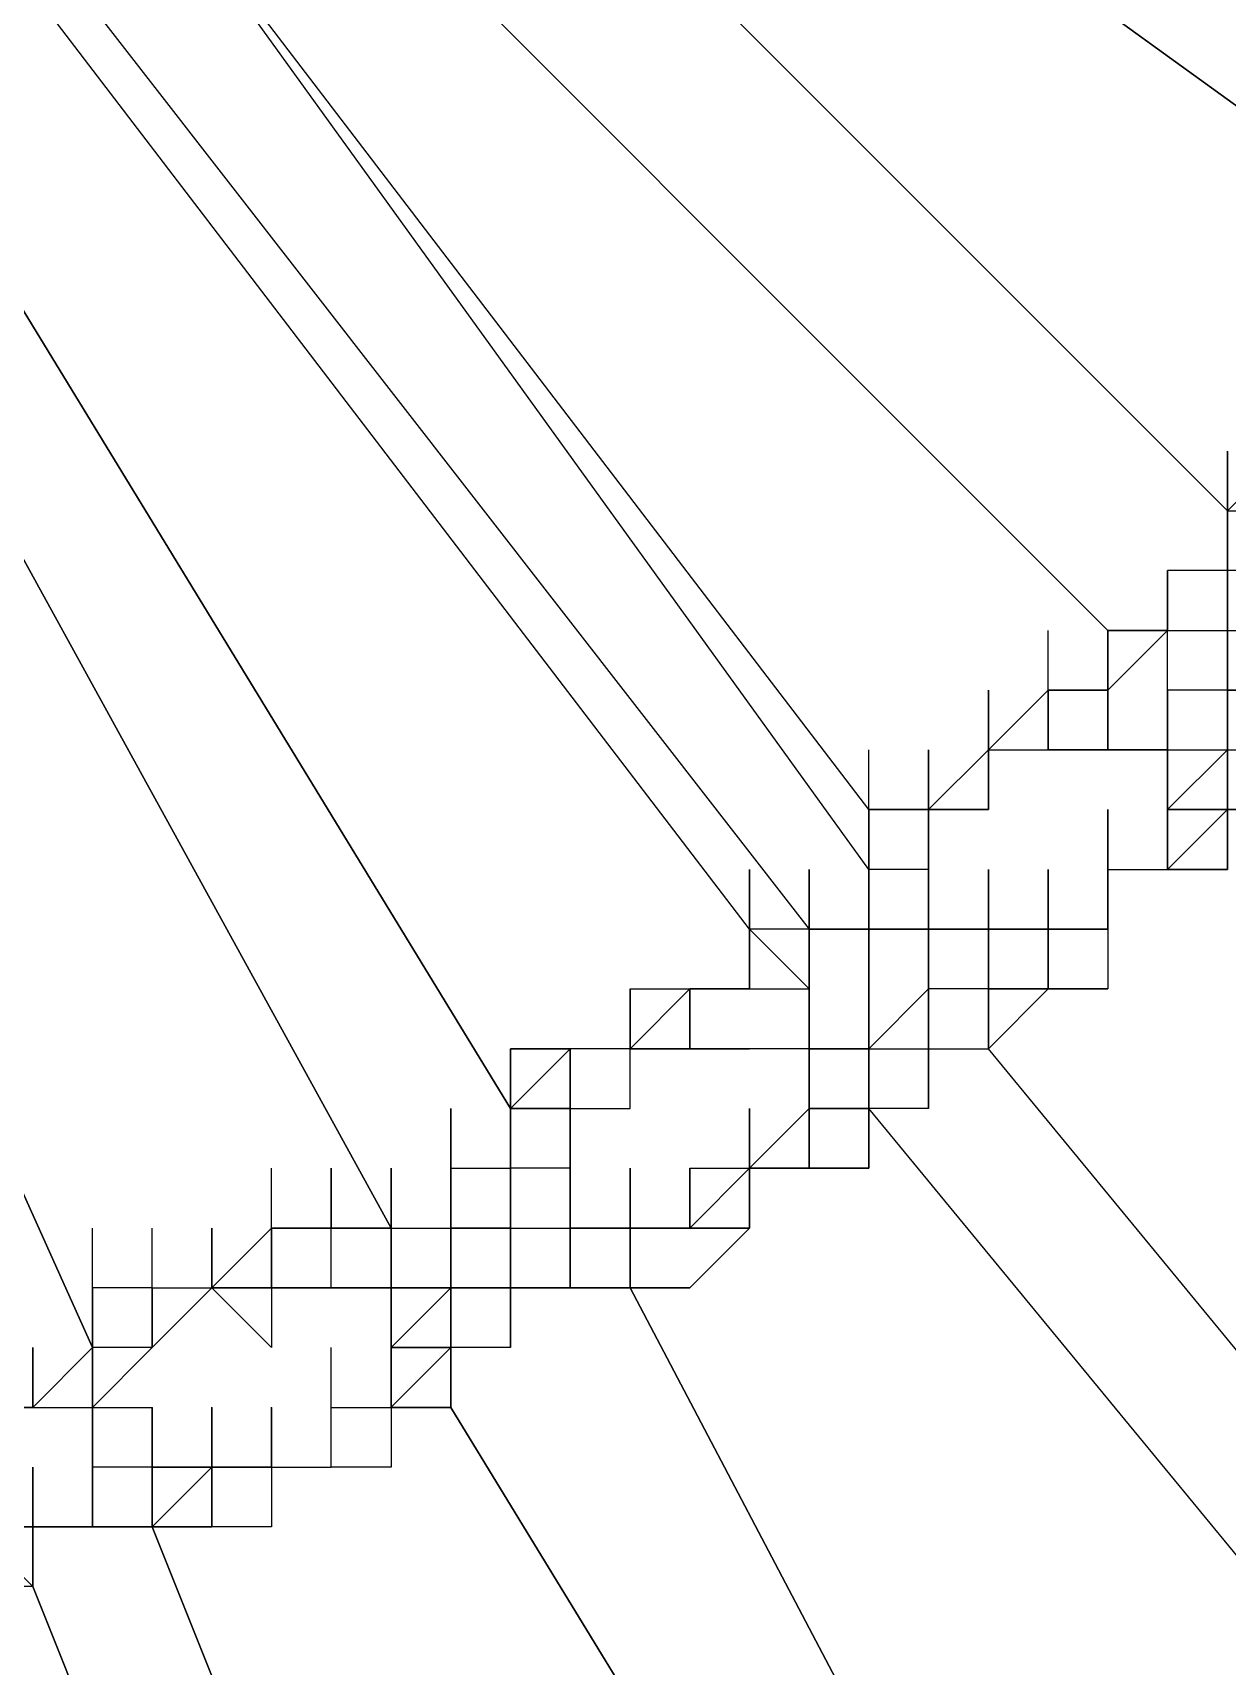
# Model space of a CAD drawing. Header units: inches. Extents: x 3324238 to 135265466, y -1036581 to 20094598.
# Drawn here: x 3353731.537 to 3353733.148, y -519030.691 to -519028.489 of the extents above; entities that cross this region are included whole.
import ezdxf

# ---------------------------------------------------------------- set-up
doc = ezdxf.new("R2010")
doc.units = ezdxf.units.IN
doc.header["$MEASUREMENT"] = 0
doc.layers.add('PDF_Geometry', color=7, linetype='Continuous')

msp = doc.modelspace()

# ---------------------------------------------------------------- linework, layer by layer
at = {"layer": 'PDF_Geometry', "lineweight": 25}
for points in [[(3353732.0203, -519027.7638), (3353733.4706, -519028.8112)], [(3353733.4706, -519028.8918), (3353733.4706, -519028.8112), (3353732.0203, -519027.7638)], [(3353733.1483, -519029.214), (3353733.1483, -519029.2946), (3353733.1483, -519029.2141), (3353733.1483, -519029.1335), (3353733.1483, -519029.0529), (3353733.1483, -519029.1335), (3353731.9397, -519027.9249), (3353731.9397, -519027.8443), (3353731.9397, -519027.9249), (3353731.9397, -519027.8443), (3353731.9397, -519027.9249), (3353731.9397, -519027.8443)], [(3353733.1483, -519029.1335), (3353731.9397, -519027.9249)], [(3353732.9872, -519029.4558), (3353732.9872, -519029.3752), (3353732.9872, -519029.2946), (3353733.0677, -519029.2946), (3353733.0677, -519029.2141), (3353733.0677, -519029.2946), (3353733.0677, -519029.2141), (3353733.0677, -519029.2946), (3353732.9872, -519029.2946), (3353731.7786, -519028.086)], [(3353731.7786, -519028.086), (3353732.9872, -519029.2946), (3353733.0677, -519029.2946), (3353733.0677, -519029.2141), (3353733.0677, -519029.2946), (3353733.1483, -519029.2946), (3353733.1483, -519029.3752), (3353733.1483, -519029.4558), (3353733.1483, -519029.3752), (3353733.2289, -519029.3752)], [(3353732.9872, -519029.3752), (3353732.9872, -519029.2946), (3353733.0677, -519029.2946), (3353732.9872, -519029.3752), (3353732.9872, -519029.2946), (3353732.9872, -519029.3752), (3353732.9066, -519029.3752), (3353732.9066, -519029.4558), (3353732.9066, -519029.3752), (3353732.826, -519029.4558), (3353732.826, -519029.5363), (3353732.7454, -519029.5363), (3353732.826, -519029.5363), (3353732.7454, -519029.5363), (3353732.826, -519029.5363), (3353732.7454, -519029.5363), (3353732.6649, -519029.5363), (3353732.6649, -519029.6169), (3353732.6649, -519029.6975), (3353732.6649, -519029.6169), (3353732.6649, -519029.6975), (3353732.6649, -519029.6169), (3353732.6649, -519029.6975), (3353732.6649, -519029.6169), (3353732.6649, -519029.6975), (3353732.6649, -519029.6169), (3353732.6649, -519029.5363), (3353732.6649, -519029.6169), (3353731.6174, -519028.1666)], [(3353732.6649, -519029.5363), (3353731.6174, -519028.1666)], [(3353731.4563, -519028.2472), (3353732.5843, -519029.6975), (3353732.5843, -519029.7781), (3353732.5843, -519029.8586), (3353732.5843, -519029.7781), (3353732.5843, -519029.6975), (3353732.5843, -519029.7781), (3353732.5843, -519029.6975), (3353732.5843, -519029.7781), (3353732.5843, -519029.6975), (3353732.5037, -519029.6975), (3353732.5037, -519029.7781), (3353732.5843, -519029.7781), (3353732.5843, -519029.6975), (3353732.5843, -519029.7781), (3353732.5843, -519029.6975), (3353732.5843, -519029.7781), (3353732.5843, -519029.6975), (3353732.5843, -519029.7781), (3353732.5843, -519029.8586), (3353732.5037, -519029.8586), (3353732.4231, -519029.8586), (3353732.3426, -519029.8586), (3353732.262, -519029.8586), (3353732.262, -519029.9392), (3353732.262, -519030.0198), (3353732.262, -519030.1003), (3353732.262, -519030.1809), (3353732.262, -519030.1003), (3353732.262, -519030.1809), (3353732.262, -519030.1003), (3353732.262, -519030.1809), (3353732.1814, -519030.1809), (3353732.1814, -519030.2615), (3353732.1009, -519030.2615), (3353732.1009, -519030.3421), (3353732.1009, -519030.2615), (3353732.1009, -519030.1809), (3353732.0203, -519030.1809), (3353732.0203, -519030.2615), (3353732.0203, -519030.3421), (3353732.1009, -519030.3421), (3353732.1009, -519030.2615), (3353732.1009, -519030.1809), (3353732.1009, -519030.1003), (3353732.1009, -519030.0198)], [(3353732.5037, -519029.6169), (3353732.5037, -519029.6975), (3353731.4563, -519028.3278)], [(3353730.8923, -519028.4083), (3353730.8923, -519028.4889), (3353730.8923, -519028.5695), (3353730.8923, -519028.6501), (3353731.6174, -519030.2615), (3353731.6174, -519030.3421)], [(3353732.0203, -519030.1003), (3353731.134, -519028.4889)], [(3353731.134, -519028.4889), (3353732.0203, -519030.1003)], [(3353731.6174, -519030.342), (3353731.6174, -519030.4226), (3353731.6174, -519030.5032), (3353731.6174, -519030.4226), (3353731.6174, -519030.3421), (3353731.6174, -519030.4226), (3353731.6174, -519030.5032), (3353731.6174, -519030.4226), (3353731.6174, -519030.5032), (3353731.5369, -519030.5032), (3353731.5369, -519030.4226), (3353731.5369, -519030.5032), (3353731.6174, -519030.5032), (3353731.6174, -519030.4226), (3353731.6174, -519030.3421), (3353731.6174, -519030.2615), (3353730.8923, -519028.6501)], [(3353733.1483, -519029.2946), (3353733.1483, -519029.3752), (3353733.1483, -519029.2946), (3353733.1483, -519029.2141), (3353733.1483, -519029.1335), (3353733.1483, -519029.2141), (3353733.1483, -519029.1335), (3353733.1483, -519029.2141), (3353733.1483, -519029.1335), (3353733.1483, -519029.0529), (3353733.1483, -519029.1335), (3353733.1483, -519029.2141), (3353733.1483, -519029.2946), (3353733.1483, -519029.2141), (3353733.1483, -519029.2946), (3353733.1483, -519029.3752), (3353733.1483, -519029.2946), (3353733.1483, -519029.2141), (3353733.1483, -519029.2946), (3353733.1483, -519029.3752), (3353733.0677, -519029.3752)], [(3353733.1483, -519029.1335), (3353733.1483, -519029.2141), (3353733.1483, -519029.1335), (3353733.1483, -519029.0529)], [(3353733.0677, -519029.2141), (3353733.0677, -519029.2946), (3353733.1483, -519029.2946), (3353733.1483, -519029.2141), (3353733.1483, -519029.1335)], [(3353733.1483, -519029.2141), (3353733.1483, -519029.1335)], [(3353733.1483, -519029.2946), (3353733.1483, -519029.2141), (3353733.1483, -519029.1335)], [(3353733.1483, -519029.2141), (3353733.1483, -519029.1335)], [(3353733.1483, -519029.2141), (3353733.1483, -519029.1335)], [(3353732.826, -519029.4558), (3353732.9066, -519029.4558), (3353732.9066, -519029.3752), (3353732.9066, -519029.4558), (3353732.9066, -519029.3752), (3353732.9872, -519029.3752), (3353732.9872, -519029.2946), (3353732.9872, -519029.3752), (3353732.9872, -519029.4558), (3353732.9872, -519029.3752), (3353732.9872, -519029.4558), (3353732.9066, -519029.4558), (3353732.9872, -519029.4558), (3353733.0677, -519029.4558), (3353732.9872, -519029.4558), (3353733.0677, -519029.4558), (3353733.1483, -519029.4558), (3353733.1483, -519029.3752), (3353733.0677, -519029.3752), (3353733.0677, -519029.2946), (3353733.0677, -519029.214)], [(3353733.1483, -519029.2141), (3353733.0677, -519029.2141)], [(3353733.0677, -519029.5363), (3353733.0677, -519029.4558), (3353733.0677, -519029.5363), (3353733.0677, -519029.4558), (3353733.0677, -519029.5363), (3353733.1483, -519029.4558), (3353733.1483, -519029.3752), (3353733.1483, -519029.2946), (3353733.1483, -519029.3752), (3353733.1483, -519029.2946), (3353733.1483, -519029.3752), (3353733.1483, -519029.2946), (3353733.1483, -519029.2141), (3353733.1483, -519029.2946), (3353733.2289, -519029.2946)], [(3353733.1483, -519029.2946), (3353733.1483, -519029.2141)], [(3353733.1483, -519029.2946), (3353733.1483, -519029.2141), (3353733.1483, -519029.2946)], [(3353733.2289, -519029.2141), (3353733.1483, -519029.2141)], [(3353732.7454, -519029.4558), (3353732.7454, -519029.5363), (3353732.7454, -519029.4558), (3353732.7454, -519029.5363), (3353732.7454, -519029.4558), (3353732.7454, -519029.5363), (3353732.7454, -519029.6169), (3353732.7454, -519029.5363), (3353732.7454, -519029.4558), (3353732.7454, -519029.5363), (3353732.826, -519029.5363), (3353732.826, -519029.4558), (3353732.826, -519029.3752), (3353732.826, -519029.4558), (3353732.7454, -519029.5363), (3353732.826, -519029.4558), (3353732.826, -519029.5363), (3353732.826, -519029.4558), (3353732.9066, -519029.4558), (3353732.9066, -519029.3752), (3353732.9066, -519029.2946)], [(3353732.826, -519029.5363), (3353732.826, -519029.4558), (3353732.826, -519029.5363), (3353732.826, -519029.4558), (3353732.9066, -519029.4558), (3353732.9066, -519029.3752), (3353732.9066, -519029.2946)], [(3353733.1483, -519029.2946), (3353733.2289, -519029.2946)], [(3353733.1483, -519029.3752), (3353733.1483, -519029.2946)], [(3353732.7454, -519029.8586), (3353732.826, -519029.8586), (3353732.826, -519029.7781), (3353732.826, -519029.6975), (3353732.826, -519029.7781), (3353732.826, -519029.6975), (3353732.826, -519029.7781), (3353732.826, -519029.8586), (3353732.826, -519029.7781), (3353732.826, -519029.6975), (3353732.9066, -519029.6975), (3353732.9066, -519029.6169), (3353732.9066, -519029.6975), (3353732.9066, -519029.7781), (3353732.9066, -519029.6975), (3353732.9066, -519029.7781), (3353732.9066, -519029.6975), (3353732.9066, -519029.6169), (3353732.9066, -519029.6975), (3353732.9066, -519029.6169), (3353732.9066, -519029.6975), (3353732.9872, -519029.6975), (3353732.9066, -519029.6975), (3353732.9066, -519029.7781), (3353732.9066, -519029.6975), (3353732.9066, -519029.7781), (3353732.9066, -519029.6975), (3353732.9872, -519029.6975), (3353732.9872, -519029.6169), (3353733.0677, -519029.6169), (3353733.0677, -519029.5363), (3353733.0677, -519029.4558), (3353733.0677, -519029.5363), (3353733.0677, -519029.6169), (3353733.0677, -519029.5363), (3353733.0677, -519029.6169), (3353733.1483, -519029.5363), (3353733.0677, -519029.5363), (3353733.1483, -519029.5363), (3353733.1483, -519029.6169), (3353733.1483, -519029.5363), (3353733.1483, -519029.4558), (3353733.1483, -519029.5363), (3353733.1483, -519029.4558), (3353733.1483, -519029.3752), (3353733.1483, -519029.4558), (3353733.2289, -519029.4558)], [(3353732.9066, -519029.3752), (3353732.9066, -519029.4558), (3353732.9066, -519029.3752)], [(3353732.9066, -519029.4558), (3353732.9066, -519029.3752)], [(3353733.1483, -519029.4558), (3353733.1483, -519029.3752), (3353733.1483, -519029.4558), (3353733.1483, -519029.3752), (3353733.1483, -519029.4558), (3353733.1483, -519029.3752), (3353733.1483, -519029.4558), (3353733.0677, -519029.5363), (3353733.0677, -519029.6169), (3353733.0677, -519029.5363), (3353733.0677, -519029.4558), (3353733.0677, -519029.3752), (3353733.0677, -519029.4558)], [(3353733.0677, -519029.4558), (3353733.0677, -519029.3752)], [(3353733.2289, -519029.3752), (3353733.1483, -519029.3752)], [(3353732.7454, -519029.6975), (3353732.826, -519029.6975), (3353732.826, -519029.7781), (3353732.826, -519029.6975), (3353732.826, -519029.7781), (3353732.826, -519029.6975), (3353732.826, -519029.7781), (3353732.826, -519029.8586), (3353732.826, -519029.7781), (3353732.9066, -519029.7781), (3353732.9066, -519029.6975), (3353732.9066, -519029.7781), (3353732.9066, -519029.6975), (3353732.9066, -519029.7781), (3353732.826, -519029.7781), (3353732.7454, -519029.7781), (3353732.6649, -519029.8586), (3353732.6649, -519029.7781), (3353732.6649, -519029.8586), (3353732.5843, -519029.8586), (3353732.6649, -519029.8586), (3353732.6649, -519029.7781), (3353732.6649, -519029.6975), (3353732.6649, -519029.6169), (3353732.6649, -519029.5363), (3353732.7454, -519029.5363), (3353732.7454, -519029.4558), (3353732.7454, -519029.5363), (3353732.7454, -519029.6169), (3353732.7454, -519029.6975), (3353732.7454, -519029.7781), (3353732.7454, -519029.6975), (3353732.7454, -519029.7781), (3353732.7454, -519029.8586), (3353732.7454, -519029.7781), (3353732.7454, -519029.6975), (3353732.7454, -519029.6169), (3353732.7454, -519029.6975), (3353732.7454, -519029.6169), (3353732.7454, -519029.6975), (3353732.7454, -519029.6169), (3353732.7454, -519029.6975), (3353732.7454, -519029.7781), (3353732.7454, -519029.6975), (3353732.7454, -519029.6169), (3353732.7454, -519029.6975), (3353732.7454, -519029.6169), (3353732.6649, -519029.6169), (3353732.6649, -519029.5363), (3353732.6649, -519029.4558)], [(3353732.7454, -519029.5363), (3353732.7454, -519029.4558)], [(3353732.7454, -519029.5363), (3353732.7454, -519029.4558)], [(3353732.7454, -519029.5363), (3353732.7454, -519029.4558)], [(3353732.826, -519029.5363), (3353732.826, -519029.4558)], [(3353732.826, -519029.4558), (3353732.826, -519029.5363)], [(3353732.9066, -519029.4558), (3353732.9871, -519029.4558)], [(3353733.0677, -519029.5363), (3353733.0677, -519029.6169), (3353733.0677, -519029.5363), (3353733.0677, -519029.4558)], [(3353733.1483, -519029.5363), (3353733.1483, -519029.4558)], [(3353732.6649, -519029.5363), (3353732.6649, -519029.6169), (3353732.6649, -519029.5363), (3353732.6649, -519029.6169), (3353732.6649, -519029.6975), (3353732.6649, -519029.7781), (3353732.6649, -519029.8586), (3353732.6649, -519029.9392), (3353732.6649, -519030.0198), (3353732.5843, -519030.0198), (3353732.6649, -519030.0198), (3353732.6649, -519029.9392), (3353732.5843, -519029.9392), (3353732.5843, -519030.0198), (3353732.5843, -519029.9392), (3353732.5843, -519029.8586), (3353732.5843, -519029.9392), (3353732.5843, -519030.0198), (3353732.5843, -519029.9392), (3353732.5843, -519030.0198), (3353732.5843, -519029.9392), (3353732.5843, -519030.0198), (3353732.5037, -519030.0198), (3353732.5843, -519030.0198), (3353732.5843, -519029.9392), (3353732.5843, -519029.8586), (3353732.5843, -519029.7781), (3353732.5843, -519029.8586), (3353732.6649, -519029.8586), (3353732.6649, -519029.778), (3353732.6649, -519029.8586), (3353732.6649, -519029.7781), (3353732.6649, -519029.8586), (3353732.6649, -519029.7781), (3353732.6649, -519029.8586), (3353732.6649, -519029.7781), (3353732.6649, -519029.8586), (3353732.7454, -519029.8586), (3353732.7454, -519029.9392), (3353732.7454, -519029.8586), (3353732.7454, -519029.9392), (3353732.6649, -519029.9392), (3353732.6649, -519029.8586), (3353732.6649, -519029.7781)], [(3353732.6649, -519029.5363), (3353732.6649, -519029.6169), (3353732.6649, -519029.6975), (3353732.5843, -519029.6975), (3353732.6649, -519029.6975), (3353732.6649, -519029.7781), (3353732.6649, -519029.8586), (3353732.6649, -519029.9392)], [(3353732.5843, -519029.6169), (3353732.5843, -519029.6975), (3353732.5843, -519029.7781), (3353732.5843, -519029.6975), (3353732.6649, -519029.6975), (3353732.6649, -519029.7781), (3353732.6649, -519029.8586), (3353732.7454, -519029.8586), (3353732.7454, -519029.7781), (3353732.7454, -519029.6975), (3353732.7454, -519029.6169), (3353732.7454, -519029.6975), (3353732.7454, -519029.6169), (3353732.7454, -519029.6975), (3353732.7454, -519029.6169), (3353732.7454, -519029.6975), (3353732.7454, -519029.6169), (3353732.7454, -519029.5363), (3353732.7454, -519029.6169), (3353732.7454, -519029.5363), (3353732.7454, -519029.6169)], [(3353732.6649, -519029.6169), (3353732.6649, -519029.5363)], [(3353732.6649, -519029.6169), (3353732.6649, -519029.5363)], [(3353732.6649, -519029.5363), (3353732.6649, -519029.6169), (3353732.6649, -519029.6975), (3353732.6649, -519029.6169)], [(3353732.7454, -519029.5363), (3353732.7454, -519029.6169)], [(3353733.0677, -519029.6169), (3353733.0677, -519029.5363)], [(3353733.0677, -519029.6169), (3353733.1483, -519029.5363)], [(3353732.5037, -519029.6169), (3353732.5037, -519029.6975), (3353732.5037, -519029.7781), (3353732.5037, -519029.6975), (3353732.5037, -519029.7781), (3353732.5037, -519029.6975)], [(3353732.5037, -519029.7781), (3353732.5037, -519029.6975), (3353732.5037, -519029.6169)], [(3353732.5843, -519029.8586), (3353732.5843, -519029.778), (3353732.5843, -519029.6975), (3353732.5843, -519029.6169), (3353732.5843, -519029.6975), (3353732.5843, -519029.6169), (3353732.5843, -519029.6975)], [(3353732.7454, -519029.6169), (3353732.6649, -519029.6169)], [(3353732.6649, -519029.6975), (3353732.6649, -519029.6169)], [(3353732.6649, -519029.6975), (3353732.6649, -519029.6169)], [(3353732.6649, -519029.6975), (3353732.6649, -519029.6169)], [(3353732.6649, -519029.6975), (3353732.6649, -519029.6169)], [(3353732.7454, -519029.6975), (3353732.7454, -519029.6169)], [(3353733.954, -519031.2283), (3353732.826, -519029.8586), (3353732.9066, -519029.7781), (3353732.9066, -519029.6975), (3353732.9872, -519029.6975), (3353732.9872, -519029.7781), (3353732.9066, -519029.7781), (3353732.9066, -519029.6975), (3353732.9066, -519029.7781), (3353732.9066, -519029.6975), (3353732.9066, -519029.6169), (3353732.9066, -519029.6975), (3353732.9066, -519029.6169), (3353732.9066, -519029.6975), (3353732.9066, -519029.7781), (3353732.9066, -519029.6975), (3353732.9066, -519029.6169), (3353732.9066, -519029.6975), (3353732.9066, -519029.6169), (3353732.9066, -519029.6975), (3353732.9066, -519029.7781), (3353732.826, -519029.7781), (3353732.826, -519029.6975), (3353732.7454, -519029.6975), (3353732.7454, -519029.6169), (3353732.7454, -519029.6975), (3353732.7454, -519029.7781), (3353732.7454, -519029.6975), (3353732.7454, -519029.7781), (3353732.7454, -519029.8586), (3353732.7454, -519029.7781), (3353732.7454, -519029.8586), (3353732.7454, -519029.7781), (3353732.7454, -519029.6975), (3353732.7454, -519029.7781), (3353732.7454, -519029.8586), (3353732.7454, -519029.7781), (3353732.7454, -519029.6975), (3353732.7454, -519029.6169), (3353732.7454, -519029.6975), (3353732.7454, -519029.6169)], [(3353732.7454, -519029.6975), (3353732.7454, -519029.6169)], [(3353732.7454, -519029.6975), (3353732.7454, -519029.6169)], [(3353732.7454, -519029.778), (3353732.7454, -519029.6975), (3353732.7454, -519029.6169)], [(3353732.7454, -519029.6975), (3353732.7454, -519029.6169)], [(3353732.7454, -519029.6975), (3353732.7454, -519029.6169)], [(3353732.9066, -519029.6975), (3353732.9872, -519029.6975), (3353732.9872, -519029.6169), (3353732.9872, -519029.6975), (3353732.9872, -519029.6169)], [(3353732.9872, -519029.6169), (3353732.9872, -519029.6975), (3353732.9872, -519029.6169)], [(3353732.9872, -519029.6169), (3353733.0677, -519029.6169)], [(3353733.0677, -519029.6169), (3353733.1483, -519029.6169), (3353733.0677, -519029.6169)], [(3353732.5037, -519029.778), (3353732.5037, -519029.6975)], [(3353732.5843, -519029.6975), (3353732.5843, -519029.778), (3353732.5037, -519029.6975)], [(3353732.5843, -519029.778), (3353732.5843, -519029.6975)], [(3353732.5843, -519029.778), (3353732.5843, -519029.6975)], [(3353732.5843, -519029.6975), (3353732.5843, -519029.7781), (3353732.5843, -519029.6975), (3353732.5843, -519029.7781), (3353732.5843, -519029.8586), (3353732.6649, -519029.8586), (3353732.6649, -519029.7781), (3353732.6649, -519029.8586), (3353732.6649, -519029.7781), (3353732.6649, -519029.8586), (3353732.6649, -519029.7781), (3353732.6649, -519029.8586), (3353732.6649, -519029.7781), (3353732.6649, -519029.8586), (3353732.6649, -519029.9392), (3353732.6649, -519029.8586), (3353732.6649, -519029.7781), (3353732.6649, -519029.8586), (3353732.6649, -519029.9392), (3353732.6649, -519029.8586), (3353732.6649, -519029.9392), (3353732.6649, -519029.8586), (3353732.6649, -519029.9392)], [(3353732.7454, -519029.6975), (3353732.6649, -519029.6975), (3353732.7454, -519029.6975)], [(3353732.7454, -519029.778), (3353732.7454, -519029.6975)], [(3353732.7454, -519029.7781), (3353732.7454, -519029.6975)], [(3353732.826, -519029.778), (3353732.826, -519029.6975)], [(3353732.826, -519029.778), (3353732.826, -519029.6975)], [(3353732.826, -519029.778), (3353732.826, -519029.6975)], [(3353732.826, -519029.7781), (3353732.826, -519029.6975)], [(3353732.826, -519029.6975), (3353732.9066, -519029.6975), (3353732.826, -519029.6975)], [(3353732.826, -519029.778), (3353732.826, -519029.6975)], [(3353732.9066, -519029.7781), (3353732.9066, -519029.6975)], [(3353732.4231, -519029.8586), (3353732.4231, -519029.7781), (3353732.4231, -519029.8586), (3353732.3426, -519029.8586), (3353732.4231, -519029.8586), (3353732.3426, -519029.8586), (3353732.3426, -519029.7781), (3353732.3426, -519029.8586), (3353732.3426, -519029.7781), (3353732.3426, -519029.8586), (3353732.3426, -519029.7781), (3353732.3426, -519029.8586), (3353732.3426, -519029.7781), (3353732.3426, -519029.8586), (3353732.3426, -519029.7781), (3353732.3426, -519029.8586), (3353732.262, -519029.8586), (3353732.262, -519029.9392), (3353732.262, -519029.8586), (3353732.262, -519029.9392), (3353732.262, -519029.8586), (3353732.262, -519029.9392), (3353732.262, -519029.8586), (3353732.262, -519029.9392), (3353732.262, -519029.8586), (3353732.262, -519029.9392)], [(3353732.3426, -519029.8586), (3353732.3426, -519029.778)], [(3353732.3426, -519029.8586), (3353732.3426, -519029.778)], [(3353732.4231, -519029.7781), (3353732.5037, -519029.7781), (3353732.4231, -519029.7781)], [(3353732.5843, -519029.8586), (3353732.5843, -519029.778)], [(3353732.5843, -519029.8586), (3353732.5843, -519029.7781)], [(3353732.6649, -519030.0198), (3353732.6649, -519029.9392), (3353732.6649, -519029.8586), (3353732.6649, -519029.778), (3353732.6649, -519029.8586)], [(3353732.6649, -519029.8586), (3353732.6649, -519029.778)], [(3353732.6649, -519029.8586), (3353732.6649, -519029.7781)], [(3353732.7454, -519029.8586), (3353732.7454, -519029.7781)], [(3353732.7454, -519029.8586), (3353732.7454, -519029.7781)], [(3353732.826, -519029.8586), (3353732.826, -519029.7781)], [(3353732.9066, -519029.778), (3353732.9872, -519029.778)], [(3353732.1814, -519029.9392), (3353732.1814, -519029.8586)], [(3353732.262, -519029.8586), (3353732.1814, -519029.8586), (3353732.262, -519029.8586)], [(3353732.1814, -519029.9392), (3353732.1814, -519029.8586)], [(3353732.1814, -519029.9392), (3353732.1814, -519029.8586)], [(3353732.1815, -519030.0197), (3353732.1815, -519029.9392), (3353732.1815, -519029.8586)], [(3353732.262, -519030.0197), (3353732.262, -519030.1003), (3353732.262, -519030.1809), (3353732.3426, -519030.1809), (3353732.3426, -519030.1003), (3353732.3426, -519030.0198), (3353732.3426, -519030.1003), (3353732.3426, -519030.1809), (3353732.4231, -519030.1809), (3353732.5037, -519030.1003), (3353732.4231, -519030.1003), (3353732.4231, -519030.0198), (3353732.5037, -519030.0198), (3353732.5843, -519030.0198), (3353732.5843, -519029.9392), (3353732.5843, -519029.8586), (3353732.5037, -519029.8586), (3353732.4231, -519029.8586), (3353732.5037, -519029.8586)], [(3353732.3426, -519029.8586), (3353732.262, -519029.8586)], [(3353732.262, -519029.9392), (3353732.262, -519029.8586)], [(3353732.262, -519029.9392), (3353732.262, -519029.8586)], [(3353732.262, -519029.9392), (3353732.262, -519029.8586)], [(3353732.3426, -519029.9392), (3353732.3426, -519029.8586)], [(3353732.5843, -519029.9392), (3353732.5843, -519029.8586), (3353732.5843, -519029.9392)], [(3353732.6649, -519029.9392), (3353732.6649, -519029.8586)], [(3353732.6649, -519029.9392), (3353732.6649, -519029.8586)], [(3353733.954, -519031.1478), (3353733.954, -519031.2283), (3353732.826, -519029.8586)], [(3353732.1814, -519030.0198), (3353732.1814, -519029.9392)], [(3353732.1814, -519030.1003), (3353732.1814, -519030.0198), (3353732.1814, -519029.9392)], [(3353732.262, -519029.9392), (3353732.1814, -519029.9392), (3353732.262, -519029.9392)], [(3353732.1814, -519030.0198), (3353732.1814, -519029.9392)], [(3353732.262, -519030.1003), (3353732.262, -519030.1809), (3353732.262, -519030.1003), (3353732.262, -519030.0198), (3353732.1814, -519030.0198), (3353732.1814, -519029.9392), (3353732.1814, -519030.0198), (3353732.1814, -519030.1003), (3353732.1814, -519030.0198), (3353732.1814, -519030.1003), (3353732.1814, -519030.1809), (3353732.262, -519030.1809), (3353732.3426, -519030.1809), (3353732.3426, -519030.1003), (3353732.3426, -519030.0198)], [(3353732.1814, -519030.0198), (3353732.1814, -519029.9392)], [(3353732.262, -519029.9392), (3353732.262, -519030.0198)], [(3353732.262, -519029.9392), (3353732.3426, -519029.9392)], [(3353732.4231, -519030.1003), (3353732.4231, -519030.0198), (3353732.4231, -519030.1003), (3353732.4231, -519030.0198), (3353732.4231, -519030.1003), (3353732.4231, -519030.0198), (3353732.4231, -519030.1003), (3353732.4231, -519030.0198), (3353732.4231, -519030.1003), (3353732.3426, -519030.1003), (3353732.4231, -519030.1003), (3353732.4231, -519030.0198), (3353732.4231, -519030.1003), (3353732.4231, -519030.0198), (3353732.5037, -519030.0198), (3353732.5037, -519030.1003), (3353732.5037, -519030.0198), (3353732.5037, -519029.9392), (3353732.5037, -519030.0198), (3353732.5037, -519029.9392), (3353732.5037, -519030.0198), (3353732.5843, -519030.0198)], [(3353732.5037, -519030.0198), (3353732.5037, -519029.9392)], [(3353732.5843, -519029.9392), (3353732.5037, -519030.0198), (3353732.5843, -519029.9392)], [(3353732.5037, -519030.0198), (3353732.5037, -519029.9392)], [(3353732.5037, -519030.0197), (3353732.5037, -519029.9392)], [(3353732.5843, -519029.9392), (3353732.5843, -519030.0198), (3353732.5843, -519029.9392)], [(3353733.7929, -519031.3089), (3353732.6649, -519029.9392)], [(3353733.7929, -519031.3089), (3353732.6649, -519029.9392)], [(3353731.9397, -519030.0198), (3353731.9397, -519030.1003), (3353731.8591, -519030.1003), (3353731.8591, -519030.1809), (3353731.7786, -519030.1809), (3353731.8591, -519030.1809), (3353731.8591, -519030.1003), (3353731.8591, -519030.1809), (3353731.8591, -519030.1003), (3353731.8591, -519030.1809), (3353731.8591, -519030.1003), (3353731.7786, -519030.1809), (3353731.698, -519030.2615), (3353731.6174, -519030.2615), (3353731.6174, -519030.3421), (3353731.6174, -519030.4226), (3353731.6174, -519030.5032), (3353731.6174, -519030.4226)], [(3353731.8591, -519030.1809), (3353731.8591, -519030.1003), (3353731.8591, -519030.0198)], [(3353731.8592, -519030.1003), (3353731.8592, -519030.0198)], [(3353731.9397, -519030.1003), (3353731.9397, -519030.0198)], [(3353732.0203, -519030.1003), (3353731.9397, -519030.1003), (3353731.9397, -519030.0198)], [(3353731.9397, -519030.1003), (3353731.9397, -519030.0198)], [(3353732.0203, -519030.1003), (3353732.0203, -519030.0197)], [(3353732.0203, -519030.1003), (3353732.0203, -519030.0198)], [(3353732.0203, -519030.1003), (3353732.0203, -519030.0198)], [(3353732.0203, -519030.1003), (3353732.0203, -519030.0198)], [(3353732.0203, -519030.1003), (3353732.0203, -519030.0198)], [(3353732.0203, -519030.1003), (3353732.0203, -519030.0198)], [(3353732.0203, -519030.1003), (3353732.0203, -519030.0198)], [(3353732.0203, -519030.1003), (3353732.0203, -519030.0198)], [(3353732.0203, -519030.1003), (3353732.0203, -519030.0198)], [(3353732.1009, -519030.1003), (3353732.1009, -519030.0198)], [(3353732.1009, -519030.0198), (3353732.1009, -519030.1003)], [(3353732.1009, -519030.1003), (3353732.1009, -519030.0198)], [(3353732.1009, -519030.1003), (3353732.1814, -519030.1003), (3353732.1814, -519030.0198)], [(3353732.1009, -519030.1003), (3353732.1009, -519030.0198)], [(3353732.1009, -519030.1003), (3353732.1009, -519030.0198)], [(3353732.1009, -519030.1003), (3353732.1009, -519030.0198)], [(3353732.1009, -519030.1003), (3353732.1009, -519030.0198)], [(3353732.1009, -519030.1809), (3353732.1009, -519030.1003), (3353732.1009, -519030.0198)], [(3353732.1814, -519030.1003), (3353732.1814, -519030.0197)], [(3353732.1814, -519030.1003), (3353732.1814, -519030.0198)], [(3353732.1814, -519030.1003), (3353732.1814, -519030.0198)], [(3353732.1814, -519030.1003), (3353732.1814, -519030.0198)], [(3353732.1814, -519030.1003), (3353732.1814, -519030.0198)], [(3353732.1814, -519030.1003), (3353732.1814, -519030.0198)], [(3353732.1814, -519030.1003), (3353732.1814, -519030.0198)], [(3353732.1814, -519030.1003), (3353732.1814, -519030.0198)], [(3353732.1814, -519030.1809), (3353732.1814, -519030.1003), (3353732.1814, -519030.0198)], [(3353732.262, -519030.1003), (3353732.262, -519030.0197)], [(3353732.262, -519030.1003), (3353732.262, -519030.0198)], [(3353732.262, -519030.1003), (3353732.262, -519030.0198)], [(3353732.3426, -519030.1003), (3353732.3426, -519030.0198)], [(3353732.3426, -519030.1003), (3353732.3426, -519030.0198)], [(3353732.3426, -519030.1003), (3353732.3426, -519030.0198)], [(3353732.3426, -519030.1003), (3353732.3426, -519030.0198)], [(3353732.3426, -519030.1003), (3353732.3426, -519030.0198)], [(3353732.3426, -519030.1003), (3353732.3426, -519030.0198)], [(3353732.3426, -519030.1003), (3353732.3426, -519030.0198)], [(3353732.3426, -519030.1003), (3353732.3426, -519030.0198)], [(3353732.4231, -519030.0198), (3353732.4231, -519030.1003), (3353732.4231, -519030.0198), (3353732.4231, -519030.1003), (3353732.5037, -519030.1003)], [(3353732.4232, -519030.1003), (3353732.4232, -519030.0197)], [(3353732.4232, -519030.1003), (3353732.4232, -519030.0198)], [(3353732.4232, -519030.1003), (3353732.4232, -519030.0198)], [(3353731.6174, -519030.4226), (3353731.6174, -519030.3421), (3353731.6174, -519030.4226), (3353731.6174, -519030.5032), (3353731.6174, -519030.4226), (3353731.6174, -519030.3421), (3353731.698, -519030.3421), (3353731.698, -519030.4226), (3353731.698, -519030.3421), (3353731.698, -519030.4226), (3353731.7786, -519030.4226), (3353731.7786, -519030.3421), (3353731.7786, -519030.4226), (3353731.7786, -519030.3421), (3353731.7786, -519030.4226), (3353731.7786, -519030.3421), (3353731.7786, -519030.4226), (3353731.7786, -519030.3421), (3353731.7786, -519030.4226), (3353731.698, -519030.4226), (3353731.698, -519030.5032), (3353732.3426, -519032.1146), (3353731.698, -519030.5032), (3353731.698, -519030.4226), (3353731.698, -519030.3421), (3353731.698, -519030.4226), (3353731.698, -519030.5032), (3353731.698, -519030.4226), (3353731.698, -519030.5032), (3353731.698, -519030.4226), (3353731.698, -519030.5032), (3353731.698, -519030.4226), (3353731.6174, -519030.4226), (3353731.6174, -519030.3421), (3353731.6174, -519030.2615), (3353731.6174, -519030.3421), (3353731.6174, -519030.2615), (3353731.6174, -519030.3421), (3353731.6174, -519030.2615), (3353731.6174, -519030.3421), (3353731.6174, -519030.4226), (3353731.6174, -519030.3421), (3353731.6174, -519030.2615), (3353731.6174, -519030.3421), (3353731.6174, -519030.4226), (3353731.6174, -519030.3421), (3353731.6174, -519030.2615), (3353731.6174, -519030.3421), (3353731.6174, -519030.2615), (3353731.6174, -519030.1809), (3353731.6174, -519030.1003)], [(3353731.698, -519030.1809), (3353731.698, -519030.1003)], [(3353731.698, -519030.1809), (3353731.698, -519030.1003)], [(3353731.698, -519030.1809), (3353731.698, -519030.2615), (3353731.698, -519030.1809), (3353731.698, -519030.2615), (3353731.698, -519030.1809), (3353731.7786, -519030.1809), (3353731.7786, -519030.1003), (3353731.7786, -519030.1809), (3353731.7786, -519030.1003)], [(3353731.698, -519030.1809), (3353731.698, -519030.1003)], [(3353731.7786, -519030.1809), (3353731.7786, -519030.1003)], [(3353731.7786, -519030.1809), (3353731.7786, -519030.1003)], [(3353731.8591, -519030.1809), (3353731.8591, -519030.2615), (3353731.7786, -519030.1809), (3353731.7786, -519030.1003)], [(3353731.7786, -519030.1809), (3353731.7786, -519030.1003)], [(3353731.8592, -519030.1809), (3353731.8592, -519030.1003)], [(3353731.9397, -519030.1809), (3353731.9397, -519030.1003)], [(3353731.9397, -519030.1003), (3353732.0203, -519030.1003)], [(3353731.9397, -519030.1003), (3353732.0203, -519030.1003)], [(3353732.0203, -519030.1003), (3353731.9397, -519030.1003)], [(3353732.0203, -519030.1809), (3353732.0203, -519030.1003)], [(3353732.0203, -519030.1809), (3353732.0203, -519030.1003)], [(3353732.0203, -519030.1809), (3353732.0203, -519030.1003)], [(3353732.0203, -519030.1809), (3353732.0203, -519030.1003)], [(3353732.0203, -519030.1003), (3353732.1009, -519030.1003)], [(3353732.0203, -519030.1003), (3353732.1009, -519030.1003)], [(3353732.0203, -519030.1809), (3353732.0203, -519030.1003)], [(3353732.1009, -519030.1809), (3353732.1009, -519030.1003)], [(3353732.1009, -519030.1809), (3353732.1009, -519030.1003)], [(3353732.1009, -519030.1809), (3353732.1009, -519030.1003)], [(3353732.1009, -519030.1809), (3353732.1009, -519030.1003)], [(3353732.1009, -519030.1809), (3353732.1009, -519030.1003)], [(3353732.1009, -519030.1809), (3353732.1009, -519030.1003)], [(3353732.1009, -519030.1809), (3353732.1009, -519030.1003)], [(3353732.1009, -519030.1809), (3353732.1009, -519030.1003)], [(3353732.1009, -519030.1809), (3353732.1009, -519030.1003)], [(3353732.1009, -519030.1809), (3353732.1009, -519030.1003)], [(3353732.1009, -519030.1809), (3353732.1009, -519030.1003)], [(3353732.1814, -519030.1003), (3353732.1009, -519030.1003)], [(3353732.1009, -519030.1809), (3353732.1009, -519030.1003)], [(3353732.1009, -519030.1809), (3353732.1009, -519030.1003)], [(3353732.1009, -519030.1809), (3353732.1009, -519030.1003)], [(3353732.1009, -519030.2615), (3353732.1009, -519030.1809), (3353732.1009, -519030.1003)], [(3353732.1009, -519030.1809), (3353732.1009, -519030.1003)], [(3353732.1009, -519030.1809), (3353732.1009, -519030.1003)], [(3353732.1814, -519030.1809), (3353732.1814, -519030.1003)], [(3353732.1814, -519030.1809), (3353732.1814, -519030.1003)], [(3353732.1814, -519030.1003), (3353732.262, -519030.1003)], [(3353732.262, -519030.1809), (3353732.262, -519030.1003)], [(3353732.262, -519030.1809), (3353732.262, -519030.1003)], [(3353732.262, -519030.1809), (3353732.262, -519030.1003)], [(3353732.262, -519030.1809), (3353732.262, -519030.1003)], [(3353732.3426, -519030.1003), (3353732.262, -519030.1003)], [(3353732.262, -519030.1809), (3353732.262, -519030.1003)], [(3353732.3426, -519030.1809), (3353732.3426, -519030.1003)], [(3353732.3426, -519030.1003), (3353732.3426, -519030.1809), (3353732.3426, -519030.1003)], [(3353732.3426, -519030.1003), (3353732.4231, -519030.1003), (3353732.3426, -519030.1003)], [(3353732.4231, -519030.1003), (3353732.3426, -519030.1003)], [(3353732.4231, -519030.1003), (3353732.3426, -519030.1003)], [(3353731.6174, -519030.5032), (3353731.6174, -519030.4226), (3353731.6174, -519030.3421), (3353731.6174, -519030.2615), (3353731.6174, -519030.1809)], [(3353731.6174, -519030.2615), (3353731.6174, -519030.1809)], [(3353731.6174, -519030.2615), (3353731.6174, -519030.1809)], [(3353731.698, -519030.1809), (3353731.698, -519030.2615), (3353731.6174, -519030.2615)], [(3353731.6174, -519030.2615), (3353731.6174, -519030.1809)], [(3353731.6175, -519030.3421), (3353731.6175, -519030.2615), (3353731.6175, -519030.1809)], [(3353731.698, -519030.1809), (3353731.7786, -519030.1809)], [(3353731.698, -519030.2615), (3353731.698, -519030.1809)], [(3353731.698, -519030.2615), (3353731.698, -519030.1809)], [(3353731.698, -519030.1809), (3353731.698, -519030.2615)], [(3353731.698, -519030.2615), (3353731.7786, -519030.1809)], [(3353731.698, -519030.1809), (3353731.698, -519030.2615)], [(3353731.698, -519030.2615), (3353731.698, -519030.1809)], [(3353731.698, -519030.1809), (3353731.698, -519030.2615)], [(3353731.7786, -519030.1809), (3353731.698, -519030.2615)], [(3353731.698, -519030.2615), (3353731.698, -519030.1809)], [(3353731.698, -519030.2615), (3353731.698, -519030.1809)], [(3353731.8591, -519030.1809), (3353731.9397, -519030.1809)], [(3353731.9397, -519030.1809), (3353731.8591, -519030.1809), (3353731.9397, -519030.1809)], [(3353732.1009, -519030.3421), (3353732.0203, -519030.3421), (3353732.0203, -519030.4226), (3353731.9397, -519030.4226), (3353731.9397, -519030.3421), (3353732.0203, -519030.3421), (3353732.0203, -519030.2615), (3353732.0203, -519030.1809)], [(3353731.9397, -519030.1809), (3353732.0203, -519030.1809), (3353731.9397, -519030.1809), (3353732.0203, -519030.1809)], [(3353732.0203, -519030.342), (3353732.1009, -519030.2615), (3353732.1009, -519030.1809)], [(3353732.1009, -519030.1809), (3353732.0203, -519030.1809), (3353732.1009, -519030.1809)], [(3353732.1009, -519030.1809), (3353732.0203, -519030.2615), (3353732.0203, -519030.1809)], [(3353732.1009, -519030.2615), (3353732.1009, -519030.1809)], [(3353732.1009, -519030.2615), (3353732.1009, -519030.1809)], [(3353732.1009, -519030.2615), (3353732.1009, -519030.1809)], [(3353732.1814, -519030.1809), (3353732.1009, -519030.1809)], [(3353732.1009, -519030.2615), (3353732.1009, -519030.1809)], [(3353732.1814, -519030.2615), (3353732.1814, -519030.1809)], [(3353732.3426, -519030.1809), (3353732.262, -519030.1809)], [(3353732.4231, -519030.1809), (3353732.3426, -519030.1809), (3353732.4231, -519030.1809)], [(3353731.4563, -519030.3421), (3353731.5369, -519030.3421), (3353731.5369, -519030.2615), (3353731.5369, -519030.3421), (3353731.5369, -519030.2615), (3353731.5369, -519030.3421), (3353731.5369, -519030.2615), (3353731.5369, -519030.3421), (3353731.5369, -519030.2615), (3353731.5369, -519030.3421), (3353731.5369, -519030.2615), (3353731.5369, -519030.3421), (3353731.5369, -519030.2615), (3353731.5369, -519030.3421), (3353731.4563, -519030.3421)], [(3353731.5369, -519030.3421), (3353731.6174, -519030.2615)], [(3353731.5369, -519030.2615), (3353731.5369, -519030.3421), (3353731.6174, -519030.3421), (3353731.6174, -519030.2615)], [(3353731.6174, -519030.342), (3353731.6174, -519030.2615)], [(3353731.698, -519030.2615), (3353731.6174, -519030.3421)], [(3353731.6174, -519030.3421), (3353731.6174, -519030.2615)], [(3353731.6174, -519030.3421), (3353731.6174, -519030.2615)], [(3353731.6174, -519030.3421), (3353731.6174, -519030.2615)], [(3353731.6174, -519030.3421), (3353731.6174, -519030.2615)], [(3353731.6174, -519030.3421), (3353731.6174, -519030.2615)], [(3353731.6175, -519030.3421), (3353731.6175, -519030.2615)], [(3353731.6175, -519030.342), (3353731.6175, -519030.2615)], [(3353731.9397, -519030.4226), (3353731.9397, -519030.3421), (3353731.9397, -519030.2615)], [(3353731.9397, -519030.342), (3353731.9397, -519030.2615)], [(3353731.9397, -519030.3421), (3353732.0203, -519030.3421), (3353732.0203, -519030.2615), (3353732.0203, -519030.3421), (3353732.0203, -519030.4226)], [(3353732.0203, -519030.342), (3353732.0203, -519030.2615)], [(3353732.0203, -519030.2615), (3353732.0203, -519030.3421), (3353732.0203, -519030.2615)], [(3353732.0203, -519030.2615), (3353732.1009, -519030.2615), (3353732.0203, -519030.2615)], [(3353732.0203, -519030.342), (3353732.0203, -519030.2615)], [(3353732.9872, -519031.7923), (3353732.1009, -519030.3421), (3353732.1009, -519030.2615), (3353732.1009, -519030.3421), (3353732.9872, -519031.7923), (3353732.9872, -519031.7118)], [(3353732.1009, -519030.3421), (3353732.1009, -519030.2615)], [(3353731.5369, -519030.3421), (3353731.6174, -519030.3421)], [(3353731.698, -519030.3421), (3353731.698, -519030.4226), (3353731.698, -519030.3421), (3353731.698, -519030.4226), (3353731.7786, -519030.4226), (3353731.8591, -519030.4226), (3353731.8591, -519030.3421), (3353731.8591, -519030.4226), (3353731.8591, -519030.3421), (3353731.8591, -519030.4226), (3353731.8591, -519030.5032), (3353731.7786, -519030.5032), (3353731.7786, -519030.4226), (3353731.7786, -519030.5032), (3353731.7786, -519030.4226), (3353731.7786, -519030.342)], [(3353731.698, -519030.4226), (3353731.698, -519030.342)], [(3353731.698, -519030.4226), (3353731.698, -519030.5032), (3353731.698, -519030.4226), (3353731.698, -519030.3421)], [(3353731.698, -519030.5032), (3353731.698, -519030.4226), (3353731.698, -519030.5032), (3353731.698, -519030.4226), (3353731.698, -519030.3421), (3353731.698, -519030.4226)], [(3353731.7786, -519030.4226), (3353731.7786, -519030.342)], [(3353731.7786, -519030.4226), (3353731.7786, -519030.3421)], [(3353731.8591, -519030.4226), (3353731.8591, -519030.342)], [(3353731.8592, -519030.4226), (3353731.8592, -519030.3421)], [(3353731.8592, -519030.4226), (3353731.8592, -519030.3421)], [(3353731.9397, -519030.4226), (3353731.9397, -519030.342)], [(3353731.5369, -519030.5032), (3353731.5369, -519030.5838), (3353731.4563, -519030.5032), (3353731.5369, -519030.5838), (3353731.5369, -519030.5032), (3353731.5369, -519030.4226), (3353731.5369, -519030.5032), (3353731.5369, -519030.4226), (3353731.5369, -519030.5032), (3353731.5369, -519030.4226), (3353731.5369, -519030.5032), (3353731.5369, -519030.5838), (3353731.5369, -519030.5032), (3353731.5369, -519030.4226), (3353731.5369, -519030.5032), (3353731.5369, -519030.4226), (3353731.5369, -519030.5032), (3353731.5369, -519030.5838), (3353731.5369, -519030.5032), (3353731.4563, -519030.5032)], [(3353731.6174, -519030.5032), (3353731.5369, -519030.5032), (3353731.5369, -519030.4226), (3353731.5369, -519030.5032), (3353731.5369, -519030.5838), (3353731.5369, -519030.5032), (3353731.5369, -519030.5838), (3353731.5369, -519030.5032), (3353731.6174, -519030.5032), (3353731.6174, -519030.4226), (3353731.6174, -519030.5032), (3353731.5369, -519030.5032), (3353731.5369, -519030.5838), (3353731.4563, -519030.5838)], [(3353731.5369, -519030.5838), (3353731.5369, -519030.5032), (3353731.5369, -519030.5838), (3353731.5369, -519030.5032), (3353731.5369, -519030.4226), (3353731.5369, -519030.5032), (3353731.5369, -519030.5838), (3353731.5369, -519030.5032), (3353731.4563, -519030.5032), (3353731.5369, -519030.5032), (3353731.5369, -519030.5838), (3353731.5369, -519030.5032), (3353731.4563, -519030.5032)], [(3353731.6174, -519030.5032), (3353731.6174, -519030.4226)], [(3353731.6174, -519030.5032), (3353731.6174, -519030.4226)], [(3353731.698, -519030.5032), (3353731.698, -519030.4226)], [(3353731.698, -519030.5032), (3353731.698, -519030.4226)], [(3353731.698, -519030.5032), (3353731.698, -519030.4226)], [(3353731.698, -519030.5032), (3353731.7786, -519030.4226)], [(3353731.698, -519030.5032), (3353731.698, -519030.4226)], [(3353731.7786, -519030.4226), (3353731.8591, -519030.4226), (3353731.7786, -519030.4226)], [(3353731.7786, -519030.5032), (3353731.7786, -519030.4226), (3353731.7786, -519030.5032)], [(3353731.7786, -519030.5032), (3353731.7786, -519030.4226), (3353731.8591, -519030.4226), (3353731.7786, -519030.4226)], [(3353731.8591, -519030.4226), (3353731.9397, -519030.4226)], [(3353731.698, -519030.5032), (3353731.6174, -519030.5032), (3353731.698, -519030.5032)], [(3353731.698, -519030.5032), (3353731.7786, -519030.5032), (3353731.698, -519030.5032)], [(3353731.5369, -519030.5838), (3353731.4563, -519030.5838)], [(3353732.3426, -519032.034), (3353732.3426, -519032.1146), (3353732.262, -519032.1146), (3353732.262, -519032.1952), (3353732.1814, -519032.1952), (3353731.5369, -519030.5838), (3353732.1814, -519032.1952)]]:
    msp.add_lwpolyline(points, dxfattribs=at)
for points in [[(3353732.1814, -519030.1003), (3353732.1814, -519030.1809), (3353732.1814, -519030.2615), (3353732.1009, -519030.2615), (3353732.1009, -519030.1809), (3353732.1009, -519030.1003), (3353732.1009, -519030.0198), (3353732.1814, -519030.0198), (3353732.1814, -519029.9392), (3353732.1814, -519029.8586), (3353732.1814, -519029.9392), (3353732.1814, -519029.8586), (3353732.1814, -519029.9392), (3353732.262, -519029.8586), (3353732.262, -519029.9392), (3353732.1814, -519029.9392), (3353731.2951, -519028.4889), (3353732.1814, -519029.9392), (3353732.1814, -519030.0198)], [(3353733.2289, -519029.1335), (3353733.2289, -519029.0529), (3353733.1483, -519029.1335)], [(3353733.2289, -519029.1335), (3353733.2289, -519029.2141), (3353733.2289, -519029.2946), (3353733.2289, -519029.3752), (3353733.2289, -519029.2946), (3353733.2289, -519029.2141), (3353733.2289, -519029.1335), (3353733.2289, -519029.0529), (3353733.2289, -519029.1335), (3353733.2289, -519029.0529), (3353733.1483, -519029.1335), (3353733.2289, -519029.1335), (3353733.2289, -519029.0529), (3353733.2289, -519029.1335), (3353733.2289, -519029.0529), (3353733.2289, -519029.1335), (3353733.2289, -519029.0529), (3353733.2289, -519029.1335), (3353733.2289, -519029.0529)], [(3353733.1483, -519029.0529), (3353733.1483, -519029.1335)], [(3353732.826, -519029.3752), (3353732.826, -519029.4558)], [(3353732.6649, -519029.5363), (3353732.6649, -519029.6169)], [(3353732.9872, -519029.6169), (3353732.9872, -519029.6975), (3353732.9872, -519029.6169), (3353732.9872, -519029.5363)], [(3353732.9872, -519029.5363), (3353732.9872, -519029.6169)], [(3353733.1483, -519029.5363), (3353733.2289, -519029.5363)], [(3353732.5843, -519029.6169), (3353732.5843, -519029.6975)], [(3353732.7454, -519029.6169), (3353732.7454, -519029.6975)], [(3353732.7454, -519029.6169), (3353732.7454, -519029.6975)], [(3353732.826, -519029.6169), (3353732.826, -519029.6975)], [(3353732.826, -519029.6169), (3353732.826, -519029.6975)], [(3353732.826, -519029.6975), (3353732.826, -519029.7781)], [(3353732.4231, -519029.7781), (3353732.3426, -519029.8586), (3353732.3426, -519029.7781)], [(3353732.5843, -519029.7781), (3353732.5843, -519029.8586)], [(3353732.1009, -519030.2615), (3353732.1009, -519030.1809), (3353732.1814, -519030.1809), (3353732.1814, -519030.1003), (3353732.1814, -519030.0198), (3353732.1814, -519029.9392), (3353732.1814, -519029.8586), (3353732.1814, -519029.9392), (3353732.1814, -519029.8586), (3353732.1814, -519029.9392), (3353732.1814, -519030.0198), (3353732.1814, -519030.1003), (3353732.1009, -519030.1003), (3353732.1009, -519030.1809), (3353732.1009, -519030.1003), (3353732.1009, -519030.0197), (3353732.1009, -519030.1003), (3353732.1009, -519030.1809)], [(3353732.262, -519030.0198), (3353732.262, -519029.9392), (3353732.262, -519029.8586), (3353732.262, -519029.9392)], [(3353732.1009, -519029.9392), (3353732.1009, -519030.0198)], [(3353732.5037, -519029.9392), (3353732.5037, -519030.0198), (3353732.5843, -519030.0198), (3353732.5037, -519030.0198), (3353732.5037, -519030.1003), (3353732.4231, -519030.1003), (3353732.5037, -519030.0198)], [(3353732.6649, -519029.9392), (3353732.5843, -519029.9392)], [(3353732.0203, -519030.0198), (3353732.0203, -519030.1003), (3353732.0203, -519030.1809), (3353732.0203, -519030.1003)], [(3353732.1009, -519030.1003), (3353732.1009, -519030.1809), (3353732.1009, -519030.2615), (3353732.1009, -519030.1809), (3353732.1009, -519030.1003), (3353732.1009, -519030.1809), (3353732.1009, -519030.1003), (3353732.1009, -519030.0198)], [(3353732.262, -519030.1809), (3353732.1814, -519030.1809), (3353732.1814, -519030.1003), (3353732.1814, -519030.1809), (3353732.1814, -519030.1003), (3353732.1814, -519030.1809), (3353732.1814, -519030.2615), (3353732.1814, -519030.1809), (3353732.1814, -519030.1003), (3353732.262, -519030.1003), (3353732.262, -519030.1809), (3353732.262, -519030.1003), (3353732.262, -519030.0198), (3353732.262, -519030.1003), (3353732.262, -519030.0198), (3353732.262, -519030.1003), (3353732.262, -519030.0198), (3353732.262, -519030.1003), (3353732.3426, -519030.1003), (3353732.3426, -519030.1809), (3353732.3426, -519030.1003), (3353732.262, -519030.1003), (3353732.262, -519030.0198), (3353732.262, -519030.1003), (3353732.262, -519030.0198), (3353732.262, -519030.1003), (3353732.262, -519030.0198), (3353732.262, -519030.1003)], [(3353732.1814, -519030.0198), (3353732.1814, -519030.1003)], [(3353731.9397, -519030.1003), (3353731.8591, -519030.1003)], [(3353731.8591, -519030.1003), (3353731.8591, -519030.1809)], [(3353731.6174, -519030.1809), (3353731.6174, -519030.2615)], [(3353731.6174, -519030.1809), (3353731.6174, -519030.2615), (3353731.6174, -519030.3421), (3353731.6174, -519030.2615), (3353731.6174, -519030.1809), (3353731.6174, -519030.2615), (3353731.6174, -519030.3421), (3353731.6174, -519030.2615), (3353731.6174, -519030.3421), (3353731.6174, -519030.2615), (3353731.6174, -519030.3421), (3353731.6174, -519030.2615), (3353731.6174, -519030.3421), (3353731.698, -519030.2615), (3353731.698, -519030.1809)], [(3353732.1814, -519030.1809), (3353732.1814, -519030.2615)], [(3353732.1814, -519030.1809), (3353732.1814, -519030.2615)], [(3353733.1483, -519031.7118), (3353732.3426, -519030.1809), (3353732.262, -519030.1809), (3353732.3426, -519030.1809)], [(3353731.6174, -519030.2615), (3353731.6174, -519030.3421), (3353731.6174, -519030.4226), (3353731.6174, -519030.3421)], [(3353731.6174, -519030.2615), (3353731.6174, -519030.3421)], [(3353732.0203, -519030.2615), (3353732.0203, -519030.3421)], [(3353731.6175, -519030.4226), (3353731.6175, -519030.3421)], [(3353731.698, -519030.4226), (3353731.698, -519030.5032)]]:
    msp.add_lwpolyline(points, close=True, dxfattribs=at)

doc.saveas('drawing.dxf')
